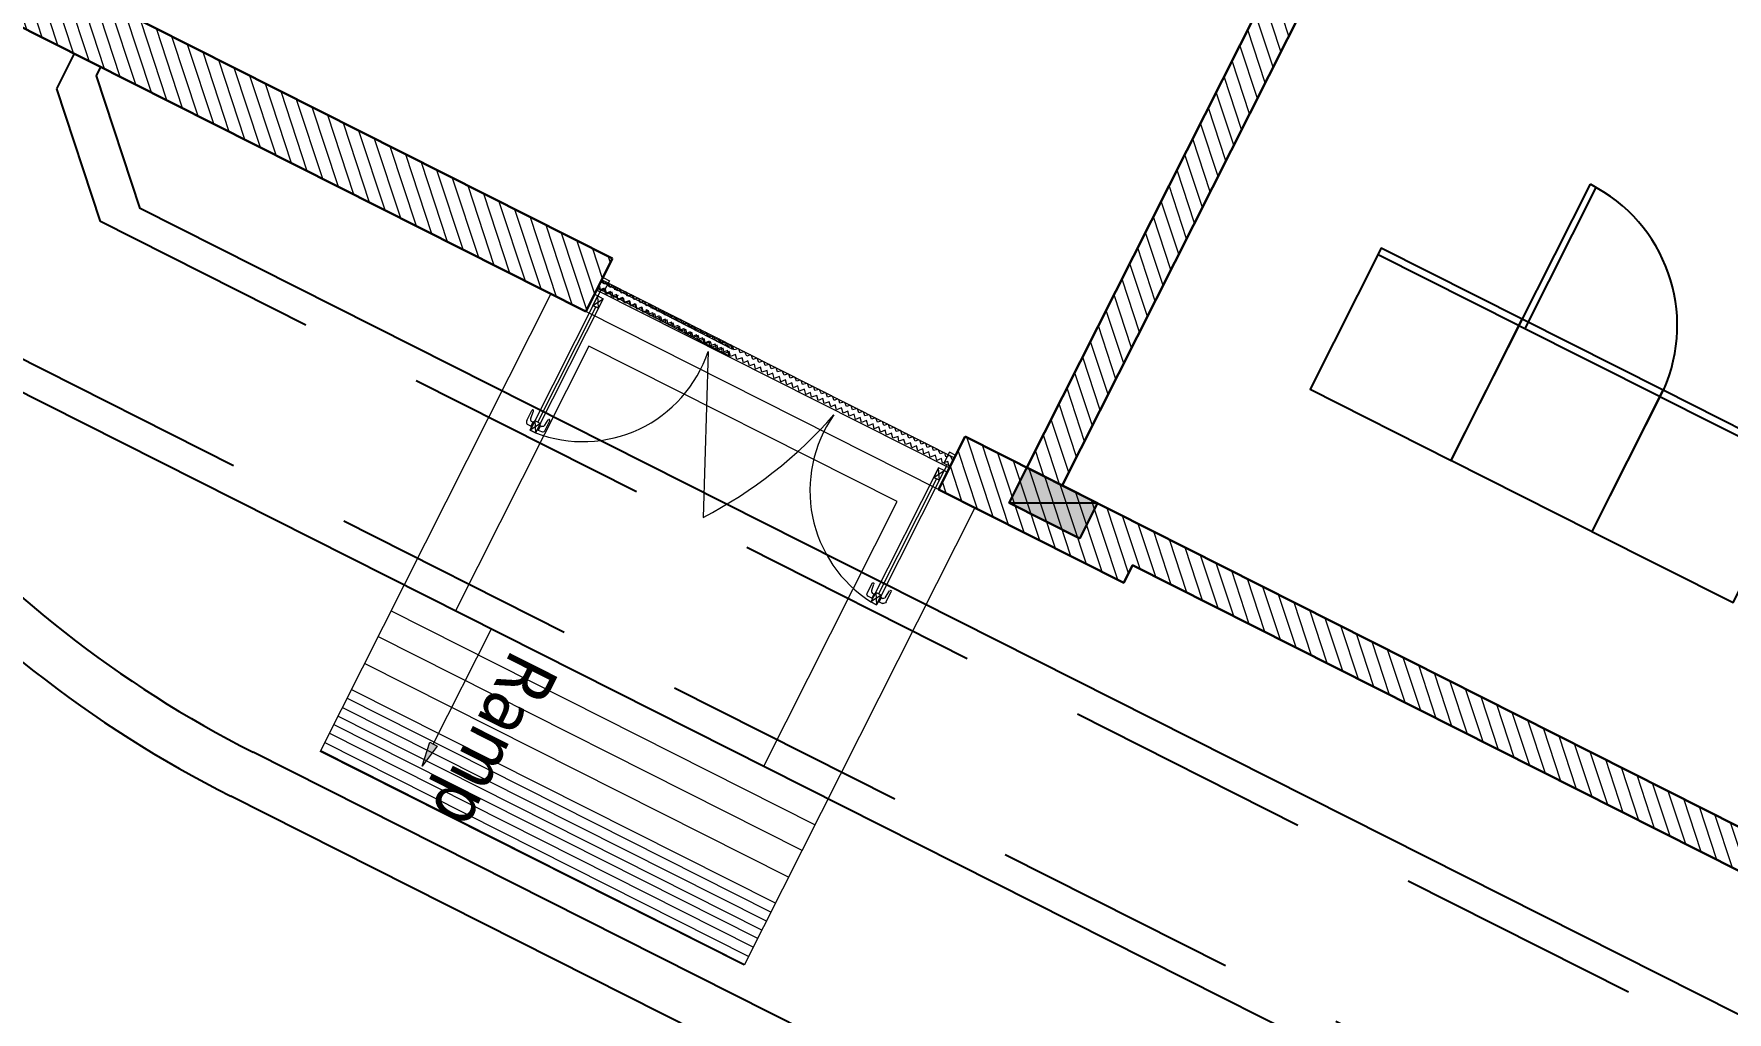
# Model space of a CAD drawing. Header units: metres. Extents: x 0 to 547597, y 0 to 1844684.
# Drawn here: x 543384.24 to 543392.81, y 1844515.14 to 1844520.09 of the extents above; entities that cross this region are included whole.
import ezdxf
from ezdxf.enums import TextEntityAlignment as Align

# ---------------------------------------------------------------- set-up
doc = ezdxf.new("R2010")
doc.units = ezdxf.units.M
for name, pattern in [('CONTINOUS', [0]), ('DASHED2', [0.375, 0.25, -0.125]), ('HIDDEN2', [0.1875, 0.125, -0.0625])]:
    doc.linetypes.add(name, pattern=pattern)
for name, color, linetype in [('00', 7, 'Continuous'), ('5_Thep', 4, 'Continuous'), ('DUONGOTO', 3, 'Continuous'), ('Muongcap', 11, 'Continuous'), ('MuongcapTL', 8, 'HIDDEN2'), ('TB220kVhientai', 7, 'Continuous')]:
    doc.layers.add(name, color=color, linetype=linetype)
for name, color, linetype, lineweight in [('00_Ram_doc', 8, 'Continuous', 25), ('A-Door', 35, 'Continuous', 9), ('A-Hatch', 8, 'Continuous', 5), ('A-Sect-Conc', 1, 'Continuous', 30), ('A-Wall', 3, 'Continuous', 30)]:
    doc.layers.add(name, color=color, linetype=linetype, lineweight=lineweight)
doc.styles.add('Tahoma-R', font='TAHOMA.TTF')
pattern_1 = [(225, (46947.50488503953, -3833.258691577474), (44.19417382415921, -44.19417382415923), [])]

# ---------------------------------------------------------------- blocks, each defined once
blk = doc.blocks.new('col200x400')
at = {"layer": 'A-Sect-Conc'}
h = blk.add_hatch(color=256, dxfattribs=at)
h.dxf.hatch_style = 1
h.paths.add_polyline_path([(-100, -200), (100, -200), (100, 200), (-100, 200)])
blk.add_line((-100, 200), (100, -200), dxfattribs=at)
blk.add_lwpolyline([(-100, -200), (100, -200), (100, 200), (-100, 200)], close=True, dxfattribs=at)
blk = doc.blocks.new('A$C661A7A80')
for p, q in [((-996.0806100964546, -708.5562240247382), (-1057.04108589422, -708.5562240247382)), ((-1017.746011459036, -722.2032828482334), (-1057.04108589422, -718.1810667864047)), ((-1757.716573146172, -747.1444593189517), (-959.3930702824146, -747.1444593189517)), ((-1757.716573146172, -747.1444593189517), (-1757.716573146172, -780.0856357894372)), ((-1701.245984910987, -780.0856357894372), (-1757.716573146172, -747.1444593189517)), ((-1701.245984910987, -747.1444593189517), (-1757.716573146172, -780.0856357894372)), ((-1701.245984910987, -747.1444593189517), (-1757.716573146172, -747.1444593189517)), ((-1757.716573146172, -747.1444593189517), (-1757.716573146172, -780.0856357894372)), ((-1757.716573146172, -780.0856357894372), (-959.3930702824146, -780.0856357894372)), ((-1757.716573146172, -780.0856357894372), (-1701.245984910987, -780.0856357894372)), ((-1701.245984910987, -747.1444593189517), (-1701.245984910987, -780.0856357894372)), ((-1701.245984910987, -780.0856357894372), (-1701.245984910987, -747.1444593189517)), ((-1701.245984910987, -763.6150475541363), (-1015.863658517832, -763.6150475541363)), ((-1017.746011459036, -805.0268122600392), (-1051.158732953016, -809.0490283218678)), ((-1015.863658517832, -747.1444593189517), (-1015.863658517832, -780.0856357894372)), ((-1015.863658517832, -747.1444593189517), (-959.3930702824146, -780.0856357894372)), ((-1015.863658517832, -780.0856357894372), (-959.3930702824146, -747.1444593189517)), ((-959.3930702824146, -747.1444593189517), (-1015.863658517832, -747.1444593189517)), ((-1015.863658517832, -747.1444593189517), (-1015.863658517832, -780.0856357894372)), ((-1015.863658517832, -780.0856357894372), (-959.3930702824146, -780.0856357894372)), ((-1003.350956971059, -741.30024602497), (-1003.350956971059, -733.0268122600392)), ((-1003.350956971059, -741.30024602497), (-979.1815469372086, -741.30024602497)), ((-1003.350956971059, -785.929849083419), (-979.1815469372086, -785.929849083419)), ((-1003.350956971059, -785.929849083419), (-1003.350956971059, -794.2032828483498)), ((-979.1815469372086, -741.30024602497), (-979.1815469372086, -722.2032828482334)), ((-979.1815469372086, -785.929849083419), (-979.1815469372086, -805.0268122600392)), ((-959.3930702824146, -747.1444593189517), (-959.3930702824146, -780.0856357894372)), ((-959.3930702824146, -747.1444593189517), (-959.3930702824146, -780.0856357894372)), ((-959.3930702824146, -780.0856357894372), (-959.3930702824146, -747.1444593189517)), ((-990.1982571552508, -818.6738710835343), (-1051.158732953016, -818.6738710835343)), ((-1757.716573146172, -2152.556224024389), (-959.3930702824146, -1778.438576965709)), ((-1757.716573145939, -2776.791518141865), (-959.3930702821817, -2776.791518141865)), ((-1757.716573145939, -2809.732694612467), (-1757.716573145939, -2776.791518141865)), ((-1701.245984910754, -2776.791518141865), (-1757.716573145939, -2809.732694612467)), ((-1701.245984910754, -2809.732694612467), (-1757.716573145939, -2776.791518141865)), ((-1757.716573145939, -2776.791518141865), (-1701.245984910754, -2776.791518141865)), ((-1757.716573145939, -2809.732694612467), (-1757.716573145939, -2776.791518141865)), ((-1701.245984910754, -2809.732694612467), (-1701.245984910754, -2776.791518141865)), ((-1701.245984910754, -2776.791518141865), (-1701.245984910754, -2809.732694612467)), ((-990.1982571550179, -2738.203282847768), (-1051.158732952783, -2738.203282847768)), ((-1017.746011458803, -2751.850341671263), (-1051.158732952783, -2747.828125609434)), ((-1015.863658517599, -2809.73269461235), (-1015.863658517599, -2776.791518141865)), ((-1015.863658517599, -2809.73269461235), (-959.3930702821817, -2776.791518141865)), ((-1015.863658517599, -2776.791518141865), (-959.3930702821817, -2809.73269461235)), ((-1015.863658517599, -2776.791518141865), (-959.3930702821817, -2776.791518141865)), ((-1015.863658517599, -2809.73269461235), (-1015.863658517599, -2776.791518141865)), ((-1003.350956970826, -2770.947304847883), (-1003.350956970826, -2762.673871083069)), ((-1003.350956970826, -2770.947304847883), (-979.1815469369758, -2770.947304847883)), ((-979.1815469369758, -2770.947304847883), (-979.1815469369758, -2751.850341671263)), ((-959.3930702821817, -2809.73269461235), (-959.3930702821817, -2776.791518141865)), ((-959.3930702821817, -2809.73269461235), (-959.3930702821817, -2776.791518141865)), ((-959.3930702821817, -2776.791518141865), (-959.3930702821817, -2809.73269461235)), ((-1757.716573145939, -2809.732694612467), (-959.3930702821817, -2809.73269461235)), ((-1701.245984910754, -2809.732694612467), (-1757.716573145939, -2809.732694612467)), ((-1701.245984910754, -2793.262106377166), (-1015.863658517599, -2793.262106377166)), ((-1017.746011458803, -2834.673871083069), (-1057.041085893987, -2838.696087144897)), ((-996.0806100962218, -2848.320929906564), (-1057.041085893987, -2848.320929906564)), ((-959.3930702821817, -2809.73269461235), (-1015.863658517599, -2809.73269461235)), ((-1003.350956970826, -2815.576907906332), (-979.1815469369758, -2815.576907906332)), ((-1003.350956970826, -2815.576907906332), (-1003.350956970826, -2823.850341671263)), ((-979.1815469369758, -2815.576907906332), (-979.1815469369758, -2834.673871083069))]:
    blk.add_line(p, q)
for points in [[(-1792.986078081187, -765.9679887306411), (-1792.986078081187, -747.1444593189517), (-1757.716573146172, -747.1444593189517), (-1757.716573146172, -728.3209299071459), (-1857.716573146172, -728.3209299071459), (-1857.716573146172, -765.9679887306411), (-1792.986078081187, -765.9679887306411)], [(-1792.986078080954, -2790.909165200661), (-1792.986078080954, -2809.73269461235), (-1757.716573145939, -2809.73269461235), (-1757.716573145939, -2828.556224024156), (-1857.716573145939, -2828.556224024156), (-1857.716573145939, -2790.909165200661), (-1792.986078080954, -2790.909165200661)]]:
    blk.add_lwpolyline(points)
for centre, radius, start, end in [((-1657.519251348218, -709.8629490890307), 701.6490507491142, 261.7899456647404, 354.2560873609413), ((-2361.762575164437, -3732.108302680193), 2404.883703091764, 54.3287237254242, 75.45296277735835), ((-1657.519251347985, -2847.014204842038), 701.6490507489694, 5.743912639058715, 98.2100543352596)]:
    blk.add_arc(centre, radius, start, end)
at = {"extrusion": (0, 0, -1)}
for centre, major_axis, ratio, start_param, end_param in [((-1057.04108589422, -713.3686454056296), (3.402895792356507, -3.402895792356507), 0.9999999999834701, 0.9576419448588611, 3.926990816995507), ((-1051.158732953016, -813.8614497027593), (3.402895792356553, 3.402895792356551), 0.9999999999834472, 2.356194490184068, 5.325543362320714), ((-1018.040631671902, -737.5794377978891), (10.87457912071527, 10.87457912071526), 0.9999999999961431, 5.516945650339065, 6.76805069167777), ((-1001.776685207617, -746.4490296776639), (3.807118640637282, 3.80711864063728), 0.9999999999851484, 3.797464854937037, 5.201057969071208), ((-991.4191261045635, -806.4181154022226), (8.709020275287694, -8.709020275287696), 0.9999999999937104, -0.898603127172852, 0.6861097563777201), ((-1018.040631671669, -2767.226496620919), (10.87457912072111, -10.87457912072112), 0.9999999999979405, 3.946149323545643, 5.197254364877609), ((-1001.776685207384, -2776.096088500577), (3.807118640637286, 3.807118640637285), 0.999999999985146, 3.797464854937037, 5.201057969071208), ((-980.7558187004179, -2776.096088500577), (3.80711864063149, -3.807118640631491), 0.9999999999868383, 4.223719991697465, 5.627313105824792)]:
    blk.add_ellipse(centre, major_axis=major_axis, ratio=ratio, start_param=start_param, end_param=end_param, dxfattribs=at)
at = {"extrusion": (0, 0, -0.9999999999999998)}
blk.add_ellipse((-993.0645434826147, -722.1079773579258), major_axis=(11.86715514159648, -9.583475886202312), ratio=0.8074430155294596, start_param=3.920032538616322, end_param=5.504745422152189, dxfattribs=at)
for centre, major_axis, ratio, start_param, end_param in [((-1018.040631671902, -789.6506573103834), (10.87457912072112, 10.87457912072111), 0.9999999999979406, 3.946149323545643, 5.197254364877609), ((-1001.776685207617, -780.781065430725), (3.807118640637285, -3.807118640637286), 0.999999999985146, 3.797464854937037, 5.201057969071208), ((-980.7558187006507, -780.781065430725), (3.807118640631491, 3.80711864063149), 0.9999999999868383, 4.223719991697465, 5.627313105824792), ((-1051.158732952783, -2743.015704228659), (3.40289579235655, -3.402895792356552), 0.9999999999834474, 2.356194490184068, 5.325543362320714), ((-991.4191261043306, -2750.459038529079), (8.709020275287696, 8.709020275287692), 0.9999999999937104, -0.898603127172852, 0.6861097563777201), ((-1057.041085893987, -2843.508508525672), (3.402895792356508, 3.402895792356505), 0.9999999999834701, 0.9576419448588611, 3.926990816995507), ((-1018.040631671669, -2819.297716133413), (10.87457912071527, -10.87457912071527), 0.9999999999961431, 5.516945650339065, 6.76805069167777), ((-1001.776685207384, -2810.428124253638), (3.80711864063728, -3.807118640637282), 0.9999999999851484, 3.797464854937037, 5.201057969071208), ((-993.0645434823819, -2834.769176573493), (11.86715514159648, 9.583475886202308), 0.8074430155294595, 3.920032538616322, 5.504745422152189), ((-980.7558187004179, -2810.428124253638), (3.807118640631485, 3.807118640631484), 0.9999999999868399, 4.223719991697464, 5.627313105824792)]:
    blk.add_ellipse(centre, major_axis=major_axis, ratio=ratio, start_param=start_param, end_param=end_param)
at = {"extrusion": (0, 0, -0.9999999999999999)}
blk.add_ellipse((-980.7558187006507, -746.4490296776639), major_axis=(3.807118640631484, -3.807118640631485), ratio=0.9999999999868399, start_param=4.223719991697464, end_param=5.627313105824792, dxfattribs=at)
blk = doc.blocks.new('A$C291A1EB9')
at = {"layer": '00_Ram_doc', "lineweight": 13, "ltscale": 0.5}
blk.add_hatch(color=256, dxfattribs=at).paths.add_polyline_path([(547.6446267960127, -648.2692540459102), (672.2552186977118, -670.6991605880903), (547.6446267960127, -690.6368552924832)])
at = {"layer": '00', "lineweight": 13, "ltscale": 0.5}
for p, q in [((-1755.46728972625, 1033.684137522359), (-2054.53271028772, 1033.684137522359)), ((-1934.906542063225, -966.5336168053327), (-1934.906542063225, 1033.684137522359)), ((-1922.445482877316, 1033.684137522359), (-1919.953271031613, 1028.69971384597)), ((-1890.046728968387, 1033.684137522359), (-1882.570093459683, 1028.69971384597)), ((-1877.585669782478, -966.5336168053327), (-1877.585669782478, 1033.684137522359)), ((-1755.46728972625, 1033.684137522359), (-1755.46728972625, -966.5336168053327)), ((-1919.953271031613, 1028.69971384597), (-1934.906542063225, 1011.254230980296)), ((-1934.906542063225, 1008.762019141694), (-1919.953271031613, 991.3165362767177)), ((-1919.953271031613, 991.3165362767177), (-1934.906542063225, 978.8554770863848)), ((-1934.906542063225, 973.8710534101119), (-1919.953271031613, 958.9177823829232)), ((-1919.953271031613, 958.9177823829232), (-1934.906542063225, 941.472299516201)), ((-1882.570093459683, 1028.69971384597), (-1902.507788154297, 1011.254230980296)), ((-1902.507788154297, 1011.254230980296), (-1882.570093459683, 991.3165362767177)), ((-1882.570093459683, 991.3165362767177), (-1902.507788154297, 976.3632652477827)), ((-1902.507788154297, 976.3632652477827), (-1882.570093459683, 958.9177823829232)), ((-1882.570093459683, 958.9177823829232), (-1902.507788154297, 941.472299516201)), ((-1934.906542063225, 938.9800876785303), (-1919.953271031613, 921.5346048118081)), ((-1919.953271031613, 921.5346048118081), (-1934.906542063225, 906.5813337846193)), ((-1934.906542063225, 901.5969101083465), (-1919.953271031613, 886.6436390802264)), ((-1919.953271031613, 886.6436390802264), (-1934.906542063225, 871.6903680522228)), ((-1934.906542063225, 866.7059443767648), (-1919.953271031613, 851.7526733486447)), ((-1902.507788154297, 941.472299516201), (-1882.570093459683, 921.5346048118081)), ((-1882.570093459683, 921.5346048118081), (-1902.507788154297, 904.0891219460173)), ((-1902.507788154297, 904.0891219460173), (-1882.570093459683, 886.6436390802264)), ((-1882.570093459683, 886.6436390802264), (-1902.507788154297, 869.1981562144356)), ((-1902.507788154297, 869.1981562144356), (-1882.570093459683, 851.7526733486447)), ((-1919.953271031613, 851.7526733486447), (-1934.906542063225, 836.7994023206411)), ((-1934.906542063225, 831.8149786442518), (-1919.953271031613, 816.8617076162482)), ((-1919.953271031613, 816.8617076162482), (-1934.906542063225, 799.4162247504573)), ((-1934.906542063225, 796.9240129118552), (-1919.953271031613, 781.9707418837352)), ((-1919.953271031613, 781.9707418837352), (-1934.906542063225, 764.5252590179443)), ((-1882.570093459683, 851.7526733486447), (-1902.507788154297, 834.307190482039)), ((-1902.507788154297, 834.307190482039), (-1882.570093459683, 816.8617076162482)), ((-1882.570093459683, 816.8617076162482), (-1902.507788154297, 799.4162247504573)), ((-1902.507788154297, 799.4162247504573), (-1882.570093459683, 781.9707418837352)), ((-1882.570093459683, 781.9707418837352), (-1902.507788154297, 762.0330471802736)), ((-1934.906542063225, 762.0330471802736), (-1919.953271031613, 744.5875643144827)), ((-1919.953271031613, 744.5875643144827), (-1934.906542063225, 729.6342932863627)), ((-1934.906542063225, 727.1420814477606), (-1919.953271031613, 709.6965985819697)), ((-1919.953271031613, 709.6965985819697), (-1934.906542063225, 694.7433275539661)), ((-1934.906542063225, 692.2511157161789), (-1919.953271031613, 674.8056328503881)), ((-1902.507788154297, 762.0330471802736), (-1882.570093459683, 744.5875643144827)), ((-1882.570093459683, 744.5875643144827), (-1902.507788154297, 729.6342932863627)), ((-1902.507788154297, 729.6342932863627), (-1882.570093459683, 709.6965985819697)), ((-1882.570093459683, 709.6965985819697), (-1902.507788154297, 692.2511157161789)), ((-1902.507788154297, 692.2511157161789), (-1882.570093459683, 674.8056328503881)), ((-1919.953271031613, 674.8056328503881), (-1934.906542063225, 659.8523618214531)), ((-1934.906542063225, 654.8679381459951), (-1919.953271031613, 639.9146671179915)), ((-1919.953271031613, 639.9146671179915), (-1934.906542063225, 624.9613960908027)), ((-1934.906542063225, 619.9769724135986), (-1919.953271031613, 605.0237013864098)), ((-1919.953271031613, 605.0237013864098), (-1934.906542063225, 587.5782185196877)), ((-1882.570093459683, 674.8056328503881), (-1902.507788154297, 657.3601499845972)), ((-1902.507788154297, 657.3601499845972), (-1882.570093459683, 639.9146671179915)), ((-1882.570093459683, 639.9146671179915), (-1902.507788154297, 619.9769724135986)), ((-1902.507788154297, 619.9769724135986), (-1882.570093459683, 605.0237013864098)), ((-1882.570093459683, 605.0237013864098), (-1902.507788154297, 587.5782185196877)), ((-1934.906542063225, 585.0860066828318), (-1919.953271031613, 570.1327356538968)), ((-1919.953271031613, 570.1327356538968), (-1934.906542063225, 552.687252788106)), ((-1934.906542063225, 550.1950409504352), (-1919.953271031613, 532.749558083713)), ((-1919.953271031613, 532.749558083713), (-1934.906542063225, 517.7962870565243)), ((-1902.507788154297, 587.5782185196877), (-1882.570093459683, 570.1327356538968)), ((-1882.570093459683, 570.1327356538968), (-1902.507788154297, 550.1950409504352)), ((-1902.507788154297, 550.1950409504352), (-1882.570093459683, 532.749558083713)), ((-1882.570093459683, 532.749558083713), (-1902.507788154297, 515.3040752179222)), ((-1902.507788154297, 515.3040752179222), (-1882.570093459683, 497.8585923521314)), ((-1934.906542063225, 512.8118633793201), (-1919.953271031613, 497.8585923521314)), ((-1919.953271031613, 497.8585923521314), (-1934.906542063225, 482.9053213241277)), ((-1934.906542063225, 480.4131094855256), (-1919.953271031613, 462.9676266205497)), ((-1919.953271031613, 462.9676266205497), (-1934.906542063225, 448.0143555916147)), ((-1934.906542063225, 443.0299319161568), (-1919.953271031613, 428.0766608881531)), ((-1882.570093459683, 497.8585923521314), (-1902.507788154297, 480.4131094855256)), ((-1902.507788154297, 480.4131094855256), (-1882.570093459683, 462.9676266205497)), ((-1882.570093459683, 462.9676266205497), (-1902.507788154297, 445.522143753944)), ((-1902.507788154297, 445.522143753944), (-1882.570093459683, 428.0766608881531)), ((-1919.953271031613, 428.0766608881531), (-1934.906542063225, 410.6311780223623)), ((-1934.906542063225, 408.1389661837602), (-1919.953271031613, 390.6934833187843)), ((-1919.953271031613, 390.6934833187843), (-1934.906542063225, 378.2324241284514)), ((-1934.906542063225, 370.7557886143913), (-1919.953271031613, 358.2947294249898)), ((-1919.953271031613, 358.2947294249898), (-1934.906542063225, 340.8492465582676)), ((-1882.570093459683, 428.0766608881531), (-1902.507788154297, 408.1389661837602)), ((-1902.507788154297, 408.1389661837602), (-1882.570093459683, 390.6934833187843)), ((-1882.570093459683, 390.6934833187843), (-1902.507788154297, 373.2480004521785)), ((-1902.507788154297, 373.2480004521785), (-1882.570093459683, 358.2947294249898)), ((-1882.570093459683, 358.2947294249898), (-1902.507788154297, 338.3570347196655)), ((-1934.906542063225, 338.3570347196655), (-1919.953271031613, 320.9115518538747)), ((-1919.953271031613, 320.9115518538747), (-1934.906542063225, 305.958280825871)), ((-1934.906542063225, 300.9738571504131), (-1919.953271031613, 286.0205861214781)), ((-1919.953271031613, 286.0205861214781), (-1934.906542063225, 268.5751032565022)), ((-1934.906542063225, 266.0828914179001), (-1919.953271031613, 248.6374085521093)), ((-1902.507788154297, 338.3570347196655), (-1882.570093459683, 320.9115518538747)), ((-1882.570093459683, 320.9115518538747), (-1902.507788154297, 303.4660689880839)), ((-1902.507788154297, 303.4660689880839), (-1882.570093459683, 286.0205861214781)), ((-1882.570093459683, 286.0205861214781), (-1902.507788154297, 268.5751032565022)), ((-1902.507788154297, 268.5751032565022), (-1882.570093459683, 248.6374085521093)), ((-1919.953271031613, 248.6374085521093), (-1934.906542063225, 236.1763493627077)), ((-1934.906542063225, 231.1919256863184), (-1919.953271031613, 216.2386546583148)), ((-1919.953271031613, 216.2386546583148), (-1934.906542063225, 198.7931717915926)), ((-1934.906542063225, 196.3009599547368), (-1919.953271031613, 178.855477088131)), ((-1919.953271031613, 178.855477088131), (-1934.906542063225, 163.9022060609423)), ((-1882.570093459683, 248.6374085521093), (-1902.507788154297, 233.6841375241056)), ((-1902.507788154297, 233.6841375241056), (-1882.570093459683, 216.2386546583148)), ((-1882.570093459683, 216.2386546583148), (-1902.507788154297, 198.7931717915926)), ((-1902.507788154297, 198.7931717915926), (-1882.570093459683, 178.855477088131)), ((-1882.570093459683, 178.855477088131), (-1902.507788154297, 161.4099942223402)), ((-1934.906542063225, 158.9177823837381), (-1919.953271031613, 143.9645113565493)), ((-1919.953271031613, 143.9645113565493), (-1934.906542063225, 129.0112403284293)), ((-1934.906542063225, 124.0268166521564), (-1919.953271031613, 109.0735456240363)), ((-1919.953271031613, 109.0735456240363), (-1934.906542063225, 94.12027459603269)), ((-1934.906542063225, 89.13585092057474), (-1919.953271031613, 74.18257989245467)), ((-1902.507788154297, 161.4099942223402), (-1882.570093459683, 143.9645113565493)), ((-1882.570093459683, 143.9645113565493), (-1902.507788154297, 126.5190284898272)), ((-1902.507788154297, 126.5190284898272), (-1882.570093459683, 109.0735456240363)), ((-1882.570093459683, 109.0735456240363), (-1902.507788154297, 91.6280627574306)), ((-1902.507788154297, 91.6280627574306), (-1882.570093459683, 74.18257989245467)), ((-1919.953271031613, 74.18257989245467), (-1934.906542063225, 56.73709702666383)), ((-1934.906542063225, 54.24488518806174), (-1919.953271031613, 36.79940232227091)), ((-1919.953271031613, 36.79940232227091), (-1934.906542063225, 21.84613129426725)), ((-1934.906542063225, 19.35391945566516), (-1919.953271031613, 1.908436589874327)), ((-1919.953271031613, 1.908436589874327), (-1934.906542063225, -13.04483443824574)), ((-1882.570093459683, 74.18257989245467), (-1902.507788154297, 56.73709702666383)), ((-1902.507788154297, 56.73709702666383), (-1882.570093459683, 36.79940232227091)), ((-1882.570093459683, 36.79940232227091), (-1902.507788154297, 19.35391945566516)), ((-1902.507788154297, 19.35391945566516), (-1882.570093459683, 1.908436589874327)), ((-1882.570093459683, 1.908436589874327), (-1902.507788154297, -13.04483443824574)), ((-1934.906542063225, -15.53704627591651), (-1919.953271031613, -32.98252914170735)), ((-1919.953271031613, -32.98252914170735), (-1934.906542063225, -47.93580016982742)), ((-1934.906542063225, -52.92022384610027), (-1919.953271031613, -67.87349487422034)), ((-1919.953271031613, -67.87349487422034), (-1934.906542063225, -85.31897774001118)), ((-1902.507788154297, -13.04483443824574), (-1882.570093459683, -32.98252914170735)), ((-1882.570093459683, -32.98252914170735), (-1902.507788154297, -50.42801200749818)), ((-1902.507788154297, -50.42801200749818), (-1882.570093459683, -67.87349487422034)), ((-1882.570093459683, -67.87349487422034), (-1902.507788154297, -85.31897774001118)), ((-1902.507788154297, -85.31897774001118), (-1882.570093459683, -102.7644606066169)), ((-1934.906542063225, -87.81118957768194), (-1919.953271031613, -102.7644606066169)), ((-1919.953271031613, -102.7644606066169), (-1934.906542063225, -117.7177316338057)), ((-1934.906542063225, -122.7021553101949), (-1919.953271031613, -137.6554263373837)), ((-1919.953271031613, -137.6554263373837), (-1934.906542063225, -155.1009092039894)), ((-1934.906542063225, -157.5931210417766), (-1919.953271031613, -175.0386039083824)), ((-1882.570093459683, -102.7644606066169), (-1902.507788154297, -122.7021553101949)), ((-1902.507788154297, -122.7021553101949), (-1882.570093459683, -137.6554263373837)), ((-1882.570093459683, -137.6554263373837), (-1902.507788154297, -155.1009092039894)), ((-1902.507788154297, -155.1009092039894), (-1882.570093459683, -175.0386039083824)), ((-1919.953271031613, -175.0386039083824), (-1934.906542063225, -189.9918749365024)), ((-1934.906542063225, -192.4840867741732), (-1919.953271031613, -209.929569639964)), ((-1919.953271031613, -209.929569639964), (-1934.906542063225, -224.8828406680841)), ((-1919.953271031613, -217.6523110672133), (-1934.906542063225, -235.0977939339355)), ((-1934.906542063225, -229.867264344357), (-1919.953271031613, -244.8205353715457)), ((-1934.906542063225, -237.5900057707913), (-1919.953271031613, -255.0354886373971)), ((-1919.953271031613, -244.8205353715457), (-1934.906542063225, -259.7738063996658)), ((-1919.953271031613, -255.0354886373971), (-1934.906542063225, -269.9887596655171)), ((-1925.587487753015, -966.5336168053327), (-1919.953271031613, -217.6523110672133)), ((-1882.570093459683, -175.0386039083824), (-1902.507788154297, -192.4840867741732)), ((-1902.507788154297, -192.4840867741732), (-1882.570093459683, -209.929569639964)), ((-1882.570093459683, -209.929569639964), (-1902.507788154297, -227.3750525057549)), ((-1882.570093459683, -217.6523110672133), (-1902.507788154297, -237.5900057707913)), ((-1902.507788154297, -227.3750525057549), (-1882.570093459683, -244.8205353715457)), ((-1902.507788154297, -237.5900057707913), (-1882.570093459683, -255.0354886373971)), ((-1882.570093459683, -244.8205353715457), (-1902.507788154297, -262.2660182382679)), ((-1882.570093459683, -255.0354886373971), (-1902.507788154297, -272.4809715031879)), ((-1890.091814040905, -966.5336168053327), (-1882.570093459683, -217.6523110672133)), ((-1934.906542063225, -264.7582300759386), (-1919.953271031613, -279.7115011040587)), ((-1934.906542063225, -274.97318334179), (-1919.953271031613, -289.9264543699101)), ((-1919.953271031613, -279.7115011040587), (-1934.906542063225, -294.6647721320624)), ((-1919.953271031613, -289.9264543699101), (-1934.906542063225, -307.3719372357009)), ((-1934.906542063225, -299.6491958075203), (-1919.953271031613, -314.6024668364553)), ((-1934.906542063225, -309.864149074303), (-1919.953271031613, -327.3096319391625)), ((-1919.953271031613, -314.6024668364553), (-1934.906542063225, -332.0479497014312)), ((-1919.953271031613, -327.3096319391625), (-1934.906542063225, -338.7706911296118)), ((-1934.906542063225, -334.5401615400333), (-1919.953271031613, -351.9856444058241)), ((-1902.507788154297, -262.2660182382679), (-1882.570093459683, -279.7115011040587)), ((-1902.507788154297, -272.4809715031879), (-1882.570093459683, -289.9264543699101)), ((-1882.570093459683, -279.7115011040587), (-1902.507788154297, -297.1569839706644)), ((-1882.570093459683, -289.9264543699101), (-1902.507788154297, -307.3719372357009)), ((-1902.507788154297, -297.1569839706644), (-1882.570093459683, -314.6024668364553)), ((-1902.507788154297, -307.3719372357009), (-1882.570093459683, -327.3096319391625)), ((-1882.570093459683, -314.6024668364553), (-1902.507788154297, -334.5401615400333)), ((-1882.570093459683, -327.3096319391625), (-1902.507788154297, -341.2629029682139)), ((-1902.507788154297, -334.5401615400333), (-1882.570093459683, -351.9856444058241)), ((-1902.507788154297, -341.2629029682139), (-1882.570093459683, -358.7083858330734)), ((-1934.906542063225, -346.2473266435554), (-1919.953271031613, -358.7083858330734)), ((-1919.953271031613, -351.9856444058241), (-1934.906542063225, -366.9389154338278)), ((-1919.953271031613, -358.7083858330734), (-1934.906542063225, -376.1538686996792)), ((-1934.906542063225, -371.9233391092857), (-1919.953271031613, -384.3843982996186)), ((-1934.906542063225, -378.6460805374663), (-1919.953271031613, -396.0915634041885)), ((-1919.953271031613, -384.3843982996186), (-1934.906542063225, -401.8298811663408)), ((-1919.953271031613, -396.0915634041885), (-1934.906542063225, -411.0448344312608)), ((-1934.906542063225, -404.3220930031966), (-1919.953271031613, -421.7675758698024)), ((-1934.906542063225, -416.0292581076501), (-1919.953271031613, -430.9825291348388)), ((-1919.953271031613, -421.7675758698024), (-1934.906542063225, -436.7208468979225)), ((-1882.570093459683, -351.9856444058241), (-1902.507788154297, -369.4311272724299)), ((-1882.570093459683, -358.7083858330734), (-1902.507788154297, -378.6460805374663)), ((-1902.507788154297, -369.4311272724299), (-1882.570093459683, -384.3843982996186)), ((-1902.507788154297, -378.6460805374663), (-1882.570093459683, -396.0915634041885)), ((-1882.570093459683, -384.3843982996186), (-1902.507788154297, -404.3220930031966)), ((-1882.570093459683, -396.0915634041885), (-1902.507788154297, -413.5370462698629)), ((-1902.507788154297, -404.3220930031966), (-1882.570093459683, -421.7675758698024)), ((-1902.507788154297, -413.5370462698629), (-1882.570093459683, -430.9825291348388)), ((-1882.570093459683, -421.7675758698024), (-1902.507788154297, -439.2130587355932)), ((-1919.953271031613, -430.9825291348388), (-1934.906542063225, -445.9358001637738)), ((-1934.906542063225, -441.7052705741953), (-1919.953271031613, -456.6585416023154)), ((-1934.906542063225, -450.9202238392318), (-1919.953271031613, -465.8734948672354)), ((-1919.953271031613, -456.6585416023154), (-1934.906542063225, -474.1040244681062)), ((-1919.953271031613, -465.8734948672354), (-1934.906542063225, -480.8267658953555)), ((-1934.906542063225, -476.5962363067083), (-1919.953271031613, -494.0417191715678)), ((-1934.906542063225, -485.8111895716283), (-1919.953271031613, -500.7644605997484)), ((-1919.953271031613, -494.0417191715678), (-1934.906542063225, -505.5027783619007)), ((-1919.953271031613, -500.7644605997484), (-1934.906542063225, -518.2099434655393)), ((-1934.906542063225, -512.9794138759607), (-1919.953271031613, -525.4404730654787)), ((-1882.570093459683, -430.9825291348388), (-1902.507788154297, -448.4280120014446)), ((-1902.507788154297, -439.2130587355932), (-1882.570093459683, -456.6585416023154)), ((-1902.507788154297, -448.4280120014446), (-1882.570093459683, -465.8734948672354)), ((-1882.570093459683, -456.6585416023154), (-1902.507788154297, -474.1040244681062)), ((-1882.570093459683, -465.8734948672354), (-1902.507788154297, -483.3189777339576)), ((-1902.507788154297, -474.1040244681062), (-1882.570093459683, -494.0417191715678)), ((-1902.507788154297, -483.3189777339576), (-1882.570093459683, -500.7644605997484)), ((-1882.570093459683, -494.0417191715678), (-1902.507788154297, -507.9949902005028)), ((-1882.570093459683, -500.7644605997484), (-1902.507788154297, -518.2099434655393)), ((-1902.507788154297, -507.9949902005028), (-1882.570093459683, -525.4404730654787)), ((-1934.906542063225, -520.70215530321), (-1919.953271031613, -538.1476381690009)), ((-1919.953271031613, -525.4404730654787), (-1934.906542063225, -542.8859559320845)), ((-1919.953271031613, -538.1476381690009), (-1934.906542063225, -553.1009091971209)), ((-1934.906542063225, -545.3781677698717), (-1919.953271031613, -562.8236506364774)), ((-1934.906542063225, -558.0853328733938), (-1919.953271031613, -573.0386039015139)), ((-1919.953271031613, -562.8236506364774), (-1934.906542063225, -577.7769216636661)), ((-1919.953271031613, -573.0386039015139), (-1934.906542063225, -587.9918749295175)), ((-1934.906542063225, -582.7613453400554), (-1919.953271031613, -597.7146163671277)), ((-1934.906542063225, -592.9762986059068), (-1919.953271031613, -607.9295696339104)), ((-1919.953271031613, -597.7146163671277), (-1934.906542063225, -612.6678873961791)), ((-1902.507788154297, -518.2099434655393), (-1882.570093459683, -538.1476381690009)), ((-1882.570093459683, -525.4404730654787), (-1902.507788154297, -545.3781677698717)), ((-1882.570093459683, -538.1476381690009), (-1902.507788154297, -555.593121035723)), ((-1902.507788154297, -545.3781677698717), (-1882.570093459683, -562.8236506364774)), ((-1902.507788154297, -555.593121035723), (-1882.570093459683, -573.0386039015139)), ((-1882.570093459683, -562.8236506364774), (-1902.507788154297, -580.2691335022682)), ((-1882.570093459683, -573.0386039015139), (-1902.507788154297, -590.4840867681196)), ((-1902.507788154297, -580.2691335022682), (-1882.570093459683, -597.7146163671277)), ((-1902.507788154297, -590.4840867681196), (-1882.570093459683, -607.9295696339104)), ((-1882.570093459683, -597.7146163671277), (-1902.507788154297, -615.1600992338499)), ((-1919.953271031613, -607.9295696339104), (-1934.906542063225, -622.8828406620305)), ((-1934.906542063225, -617.6523110715207), (-1919.953271031613, -632.6055820996407)), ((-1934.906542063225, -627.8672643374885), (-1919.953271031613, -642.8205353654921)), ((-1919.953271031613, -632.6055820996407), (-1934.906542063225, -647.5588531277608)), ((-1919.953271031613, -642.8205353654921), (-1934.906542063225, -660.2660182312829)), ((-1934.906542063225, -652.5432768040337), (-1919.953271031613, -667.4965478321537)), ((-1934.906542063225, -662.758230069885), (-1919.953271031613, -680.2037129356759)), ((-1919.953271031613, -667.4965478321537), (-1934.906542063225, -684.9420306979446)), ((-1919.953271031613, -680.2037129356759), (-1934.906542063225, -692.6647721251938)), ((-1882.570093459683, -607.9295696339104), (-1902.507788154297, -625.3750524997013)), ((-1902.507788154297, -615.1600992338499), (-1882.570093459683, -632.6055820996407)), ((-1902.507788154297, -625.3750524997013), (-1882.570093459683, -642.8205353654921)), ((-1882.570093459683, -632.6055820996407), (-1902.507788154297, -650.0510649663629)), ((-1882.570093459683, -642.8205353654921), (-1902.507788154297, -660.2660182312829)), ((-1902.507788154297, -650.0510649663629), (-1882.570093459683, -667.4965478321537)), ((-1902.507788154297, -660.2660182312829), (-1882.570093459683, -680.2037129356759)), ((-1882.570093459683, -667.4965478321537), (-1902.507788154297, -684.9420306979446)), ((-1882.570093459683, -680.2037129356759), (-1902.507788154297, -697.649195802398)), ((-1902.507788154297, -684.9420306979446), (-1882.570093459683, -704.8797254014062)), ((-1934.906542063225, -687.4342425356153), (-1919.953271031613, -704.8797254014062)), ((-1934.906542063225, -692.6647721251938), (-1919.953271031613, -707.6180431531975)), ((-1919.953271031613, -704.8797254014062), (-1934.906542063225, -719.8329964295262)), ((-1919.953271031613, -707.6180431531975), (-1934.906542063225, -725.0635260189883)), ((-1934.906542063225, -724.8174201057991), (-1919.953271031613, -739.7706911339192)), ((-1934.906542063225, -727.5557378567755), (-1919.953271031613, -742.5090088857105)), ((-1919.953271031613, -739.7706911339192), (-1934.906542063225, -754.7239621619228)), ((-1919.953271031613, -742.5090088857105), (-1934.906542063225, -757.4622799128992)), ((-1934.906542063225, -759.7083858383121), (-1919.953271031613, -774.6616568663158)), ((-1934.906542063225, -762.4467035891721), (-1919.953271031613, -777.3999746163609)), ((-1902.507788154297, -690.1725602865918), (-1882.570093459683, -707.6180431531975)), ((-1882.570093459683, -704.8797254014062), (-1902.507788154297, -722.3252082681283)), ((-1882.570093459683, -707.6180431531975), (-1902.507788154297, -725.0635260189883)), ((-1902.507788154297, -722.3252082681283), (-1882.570093459683, -739.7706911339192)), ((-1902.507788154297, -725.0635260189883), (-1882.570093459683, -742.5090088857105)), ((-1882.570093459683, -739.7706911339192), (-1902.507788154297, -757.2161740005249)), ((-1882.570093459683, -742.5090088857105), (-1902.507788154297, -762.4467035891721)), ((-1902.507788154297, -757.2161740005249), (-1882.570093459683, -774.6616568663158)), ((-1902.507788154297, -762.4467035891721), (-1882.570093459683, -777.3999746163609)), ((-1919.953271031613, -774.6616568663158), (-1934.906542063225, -789.6149278944358)), ((-1919.953271031613, -777.3999746163609), (-1934.906542063225, -794.845457483083)), ((-1934.906542063225, -794.5993515697774), (-1919.953271031613, -809.5526225978974)), ((-1934.906542063225, -797.3376693207538), (-1919.953271031613, -814.7831521874759)), ((-1919.953271031613, -809.5526225978974), (-1934.906542063225, -826.9981054636883)), ((-1919.953271031613, -814.7831521874759), (-1934.906542063225, -829.7364232154796)), ((-1934.906542063225, -829.4903173022904), (-1919.953271031613, -846.9358001680812)), ((-1934.906542063225, -832.2286350532668), (-1919.953271031613, -849.6741179190576)), ((-1919.953271031613, -846.9358001680812), (-1934.906542063225, -859.3968593575992)), ((-1919.953271031613, -849.6741179190576), (-1934.906542063225, -864.6273889470613)), ((-1882.570093459683, -774.6616568663158), (-1902.507788154297, -792.1071397321066)), ((-1882.570093459683, -777.3999746163609), (-1902.507788154297, -794.845457483083)), ((-1902.507788154297, -792.1071397321066), (-1882.570093459683, -809.5526225978974)), ((-1902.507788154297, -794.845457483083), (-1882.570093459683, -814.7831521874759)), ((-1882.570093459683, -809.5526225978974), (-1902.507788154297, -826.9981054636883)), ((-1882.570093459683, -814.7831521874759), (-1902.507788154297, -832.2286350532668)), ((-1902.507788154297, -826.9981054636883), (-1882.570093459683, -846.9358001680812)), ((-1902.507788154297, -832.2286350532668), (-1882.570093459683, -849.6741179190576)), ((-1882.570093459683, -846.9358001680812), (-1902.507788154297, -864.3812830348033)), ((-1882.570093459683, -849.6741179190576), (-1902.507788154297, -867.1196007848484)), ((-1902.507788154297, -856.904647519812), (-1882.570093459683, -874.3501303847879)), ((-1934.906542063225, -859.3968593575992), (-1919.953271031613, -874.3501303847879)), ((-1934.906542063225, -869.6118126234505), (-1919.953271031613, -884.5650836506393)), ((-1919.953271031613, -874.3501303847879), (-1934.906542063225, -891.7956132513937)), ((-1919.953271031613, -884.5650836506393), (-1934.906542063225, -899.5183546786429)), ((-1934.906542063225, -894.2878250891808), (-1919.953271031613, -911.7333079557866)), ((-1934.906542063225, -904.5027783550322), (-1919.953271031613, -919.4560493830359)), ((-1919.953271031613, -911.7333079557866), (-1934.906542063225, -926.6865789829753)), ((-1919.953271031613, -919.4560493830359), (-1934.906542063225, -934.4093204111559)), ((-1934.906542063225, -931.6710026593646), (-1919.953271031613, -946.6242736873683)), ((-1934.906542063225, -939.3937440866139), (-1919.953271031613, -954.3470151155489)), ((-1902.507788154297, -867.1196007848484), (-1882.570093459683, -884.5650836506393)), ((-1882.570093459683, -874.3501303847879), (-1902.507788154297, -891.7956132513937)), ((-1882.570093459683, -884.5650836506393), (-1902.507788154297, -902.010566517245)), ((-1902.507788154297, -891.7956132513937), (-1882.570093459683, -911.7333079557866)), ((-1902.507788154297, -902.010566517245), (-1882.570093459683, -919.4560493830359)), ((-1882.570093459683, -911.7333079557866), (-1902.507788154297, -929.1787908215774)), ((-1882.570093459683, -919.4560493830359), (-1902.507788154297, -936.901532249758)), ((-1902.507788154297, -929.1787908215774), (-1882.570093459683, -946.6242736873683)), ((-1902.507788154297, -936.901532249758), (-1882.570093459683, -954.3470151155489)), ((-1755.46728972625, -966.5336168053327), (-2054.53271028772, -966.5336168053327)), ((-1919.953271031613, -946.6242736873683), (-1934.906542063225, -961.5775447154883)), ((-1919.953271031613, -954.3470151155489), (-1930.398929626215, -966.5336168052163)), ((-1882.570093459683, -946.6242736873683), (-1902.507788154297, -964.0697565531591)), ((-1902.507788154297, -964.0697565531591), (-1899.691947867395, -966.5336168052163)), ((-1882.570093459683, -954.3470151155489), (-1894.756695144111, -966.5336168052163))]:
    blk.add_line(p, q, dxfattribs=at)
at = {"layer": '00_Ram_doc', "lineweight": 20, "ltscale": 0.5}
for p, q in [((-1755.46728972625, 1239.127083921107), (838.5327102737501, 1239.127083921107)), ((833.548286596546, 1239.127083921107), (833.548286596546, -1165.910563844838)), ((838.5327102737501, 1239.127083921107), (838.5327102737501, -1165.910563844838)), ((-1755.46728972625, -1165.910563844838), (838.5327102737501, -1165.910563844838))]:
    blk.add_line(p, q, dxfattribs=at)
at = {"layer": '00_Ram_doc', "lineweight": 13, "ltscale": 0.5}
for p, q in [((42.28660435066558, 1239.127083921107), (42.28660435066558, -1165.910563844838)), ((188.0809968842659, 1239.127083921107), (188.0809968842659, -1165.910563844838)), ((340.105918989284, 1239.127083921107), (340.105918989284, -1165.910563844838)), ((487.1464174455032, 1239.127083921107), (487.1464174455032, -1165.910563844838)), ((536.9906542033423, 1239.127083921107), (536.9906542033423, -1165.910563844838)), ((589.327102792915, 1239.127083921107), (589.327102792915, -1165.910563844838)), ((639.171339550754, 1239.127083921107), (639.171339550754, -1165.910563844838)), ((686.5233644770924, 1239.127083921107), (686.5233644770924, -1165.910563844838)), ((736.3676012491342, 1239.127083921107), (736.3676012491342, -1165.910563844838)), ((788.7040498529095, 1239.127083921107), (788.7040498529095, -1165.910563844838)), ((-106, 874.1825798898935), (-1605.934579452733, 874.1825798898935)), ((-1605.934579452733, 874.1825798898935), (-1605.934579452733, -874.1825798898935)), ((-106, -874.1825798898935), (-106, 874.1825798898935)), ((547.6446267960127, -670.6991605880903), (-106.5609806706198, -670.6991605880903)), ((547.6446267960127, -648.2692540459102), (672.2552186977118, -670.6991605880903)), ((547.6446267960127, -690.6368552924832), (547.6446267960127, -648.2692540459102)), ((672.2552186977118, -670.6991605880903), (547.6446267960127, -690.6368552924832)), ((-1605.934579452733, -874.1825798898935), (-106, -874.1825798898935))]:
    blk.add_line(p, q, dxfattribs=at)
at = {"layer": '00_Ram_doc', "lineweight": 13, "ltscale": 0.5, "style": 'Tahoma-R'}
blk.add_text('Ramp', height=270, dxfattribs=at).set_placement((394.575973674655, -397.7492267537164), align=Align.MIDDLE_CENTER)
blk = doc.blocks.new('A$C445369CA')
at = {"layer": 'A-Hatch'}
h = blk.add_hatch(dxfattribs=at)
h.set_pattern_fill('ANSI31', color=256, scale=500, angle=180)
h.set_pattern_definition(pattern_1)
h.paths.add_polyline_path([(40800, -13249.88795521634), (40900, -13249.88795521646), (40900, -12199.99999999977), (40800, -12199.99999999977), (40800.00000000023, -7599.999999998137), (40600.00000000023, -7599.999999998137), (40600, -13249.89112287003), (40700, -13249.88795521634)])
h = blk.add_hatch(dxfattribs=at)
h.set_pattern_fill('ANSI31', color=256, scale=500, angle=180)
h.set_pattern_definition([(225, (-1425987.293548927, -764539.3772551655), (44.19417382415921, -44.19417382415923), [])])
h.paths.add_polyline_path([(36800, -12899.99999999977), (40600, -12899.99999999977), (40600, -12699.99999999977), (36800, -12699.99999999977)])
h = blk.add_hatch(dxfattribs=at)
h.set_pattern_fill('ANSI31', color=256, scale=500, angle=180)
h.set_pattern_definition(pattern_1)
h.paths.add_polyline_path([(40600, -19399.99999999907), (40799.99999999977, -19399.99999999907), (40800, -19699.99999999977), (40900, -19699.99999999977), (40900, -15250.10887719772), (40600.93457943853, -15250.10887719772)])
at = {"color": 7, "linetype": 'CONTINOUS'}
for p, q in [((38835.42131917179, -10200.18749999965), (38835.42131917179, -9399.99999999965)), ((38835.42131917179, -10999.99999999965), (38835.42131917179, -10199.81249999965)), ((38835.42131917155, -10965.24119150429), (38035.34154996229, -10965.24119150429)), ((38835.42131917155, -10998.81249999965), (38034.63753446308, -10998.81249999965)), ((38835.42131917155, -11798.99999999965), (38835.42131917179, -10998.81249999965))]:
    blk.add_line(p, q, dxfattribs=at)
for points in [[(38800, -9400.18749999965), (38800, -10200.18749999965), (39600, -10200.18749999965), (39600, -9400.18749999965)], [(38800, -10199.99999999965), (38800, -10999.99999999965), (39600, -10999.99999999965), (39600, -10199.99999999965)], [(38800.00000000023, -10998.99999999965), (38800, -11798.99999999965), (39600, -11798.99999999965), (39600.00000000023, -10998.99999999965)]]:
    blk.add_lwpolyline(points, close=True, dxfattribs=at)
blk.add_arc((38835.42131917155, -10998.81249999965), 800.783784708365, 92.53520928359488, 180, dxfattribs=at)
at = {"layer": 'A-Wall'}
for p, q in [((40600, -13249.89112287003), (40900, -13249.88795521634)), ((40600, -15250.10887719772), (40900, -15250.10887719772))]:
    blk.add_line(p, q, dxfattribs=at)
at = {"layer": 'A-Wall', "ltscale": 10}
for points in [[(40600, -13249.89112287003), (40600.00000000023, -7599.999999998137), (40800.00000000023, -7599.999999998137), (40800, -12199.99999999977), (40900, -12199.99999999977), (40900, -13249.88795521634)], [(40600, -19299.99999999977), (40600, -15250.10887719772)], [(40900, -15250.10887719772), (40900, -19699.99999999977), (40800, -19699.99999999977)]]:
    blk.add_lwpolyline(points, dxfattribs=at)
blk.add_lwpolyline([(36800, -12899.99999999977), (40600, -12899.99999999977), (40600, -12699.99999999977), (36800, -12699.99999999977)], close=True, dxfattribs=at)
at = {"color": 7, "linetype": 'CONTINOUS'}
blk.add_blockref('A$C291A1EB9', (42655.46728972625, -14283.57526039239), dxfattribs=at)
at = {"layer": 'A-Door', "xscale": 0.9523809523809523, "yscale": 0.9523809523809523, "zscale": 0.9523809523809523}
blk.add_blockref('A$C661A7A80', (42476.39417802659, -12556.24897435238), dxfattribs=at)
at = {"layer": 'A-Sect-Conc', "rotation": 180}
blk.add_blockref('col200x400', (40700, -12699.99999999977), dxfattribs=at)
blk = doc.blocks.new('mb moiTQK')
at = {"layer": 'DUONGOTO'}
for p, q in [((-6.749982995366837, -103.0010616310755), (-6.749957451066789, -115.7499866126774)), ((-6.499982994901176, -103.001061111805), (-6.499957451067467, -115.7499860306153))]:
    blk.add_line(p, q, dxfattribs=at)
for radius in [6.000000000000056, 5.750000000000056]:
    blk.add_arc((-12.49995745105126, -115.7500000001047), radius, 270, 0.0001333987971736264, dxfattribs=at)
at = {"layer": 'Muongcap'}
blk.add_lwpolyline([(-7.849980554463501, -119.1997857844425), (-7.849980554230671, -99.61748223484022), (-8.949980554556634, -99.60828011838015), (-8.949980554789464, -117.4997857843726), (-9.449980554789464, -117.9997857846055), (-9.50012217291088, -117.999785784489)], dxfattribs=at)
at = {"layer": 'MuongcapTL', "linetype": 'DASHED2', "ltscale": 5}
for points in [[(-8.799980554649766, -99.60953495238203), (-8.799980554416935, -117.6497857844541), (-9.299980554416935, -118.1497857845123), (-9.50012217291088, -118.1497857845123)], [(-7.9999805546032, -99.61622740060551), (-7.99998055483603, -119.0504780547079)]]:
    blk.add_lwpolyline(points, dxfattribs=at)
at = {"layer": 'TB220kVhientai', "xscale": 0.001, "yscale": 0.001, "zscale": 0.001}
blk.add_blockref('A$C445369CA', (-50.40002259510958, -99.99978578448788), dxfattribs=at)
blk = doc.blocks.new('ACAD-DinhViTuyenDz220kV')
blk.add_circle((543470.1879325404, 1844560.069577824), 117.5514489013003)
at = {"layer": '5_Thep', "rotation": 243.2403583287449}
blk.add_blockref('mb moiTQK', (543485.661, 1844458.313), dxfattribs=at)

msp = doc.modelspace()

# ---------------------------------------------------------------- block references
msp.add_blockref('ACAD-DinhViTuyenDz220kV', (0, 0))

doc.saveas('drawing.dxf')
